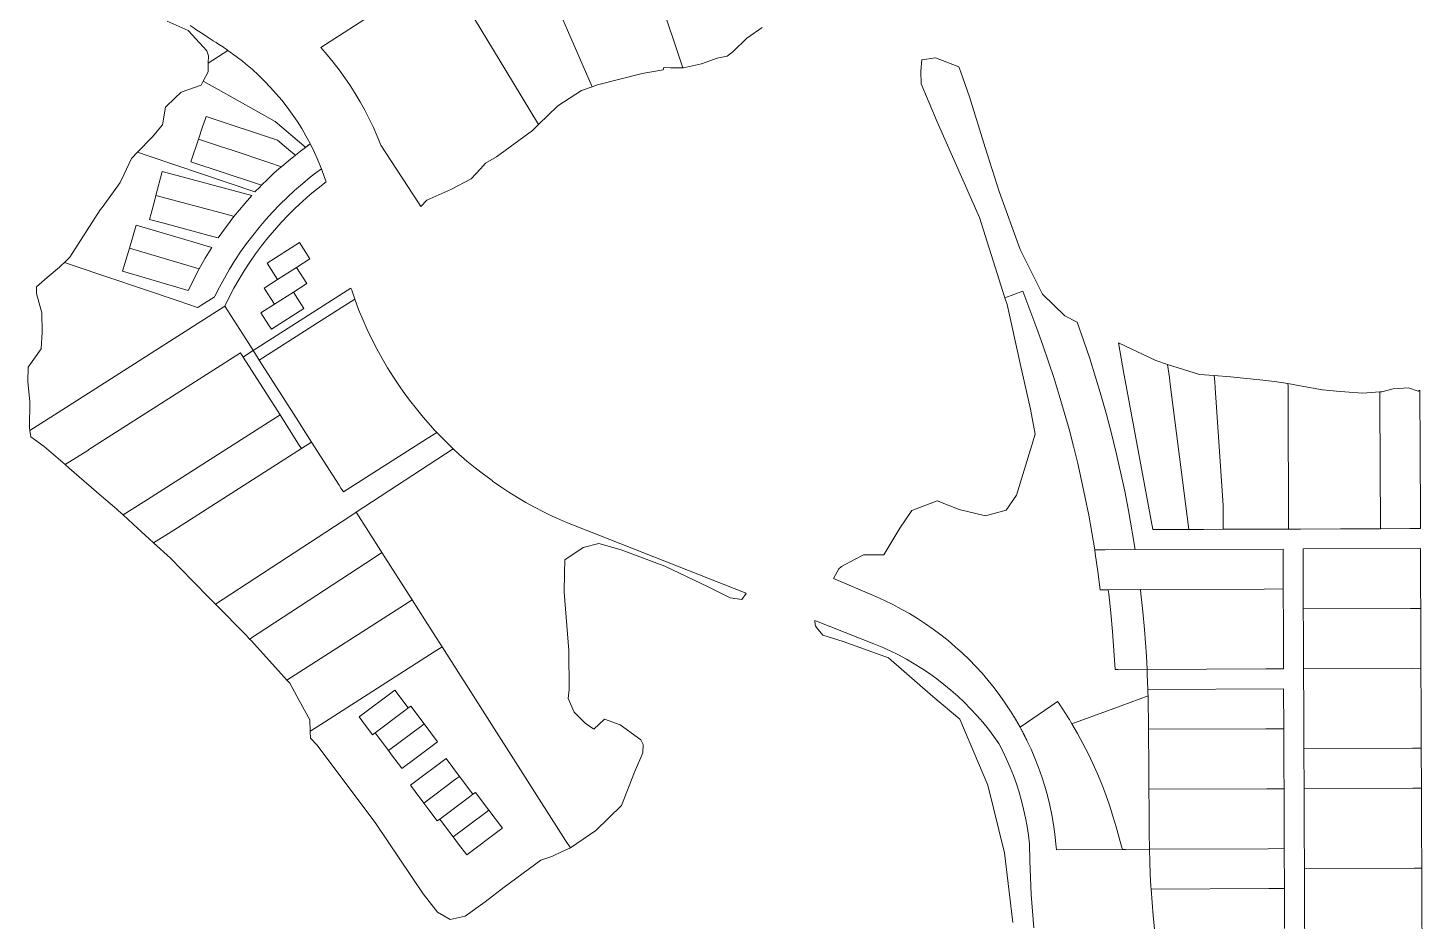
# Model space of a CAD drawing. Header units: feet. Extents: x 865220 to 2774701, y -2240498 to 961524.
# Drawn here: x 2770379 to 2772124, y 954807 to 955925 of the extents above; entities that cross this region are included whole.
import ezdxf

# ---------------------------------------------------------------- set-up
doc = ezdxf.new("R2010")
doc.units = ezdxf.units.FT
doc.header["$LTSCALE"] = 0.015
doc.header["$MEASUREMENT"] = 0
doc.layers.add('Parcels', color=7, linetype='Continuous', lineweight=0)

msp = doc.modelspace()

# ---------------------------------------------------------------- linework, layer by layer
at = {"layer": 'Parcels', "lineweight": 5, "ltscale": 100}
for p, q in [((2771054.6, 955922.4), (2770994.1, 956061.9)), ((2770900, 956000.7), (2770977.5, 955872.2)), ((2771198.7, 955875.2), (2771169.3, 955963.8)), ((2770817, 955946.7), (2770746, 955900.6)), ((2770553.8, 955933.6), (2770579.7, 955922.2)), ((2770579.7, 955922.2), (2770589.3, 955911.8)), ((2770587.4, 955924.8), (2770582.3, 955928.2)), ((2770589.6, 955923.4), (2770587.4, 955924.8)), ((2770592.8, 955921.3), (2770589.6, 955923.4)), ((2770596.2, 955919.1), (2770592.8, 955921.3)), ((2770599.4, 955917), (2770596.2, 955919.1)), ((2771085.3, 955851.7), (2771054.6, 955922.4)), ((2771280, 955913.5), (2771298.1, 955925.9)), ((2770589.3, 955911.8), (2770603.3, 955896.5)), ((2770603.5, 955914.3), (2770599.4, 955917)), ((2770607.6, 955911.6), (2770603.5, 955914.3)), ((2770611.3, 955909.2), (2770607.6, 955911.6)), ((2770614.8, 955907), (2770611.3, 955909.2)), ((2770619.2, 955904), (2770614.8, 955907)), ((2770623.9, 955901), (2770619.2, 955904)), ((2770625, 955900.3), (2770623.9, 955901)), ((2771261.3, 955895.5), (2771279.4, 955913)), ((2771279.4, 955913), (2771280, 955913.5)), ((2770603.3, 955896.5), (2770605.3, 955890.2)), ((2770605.1, 955881.2), (2770629.7, 955897.1)), ((2770629.7, 955897.1), (2770605.1, 955881.2)), ((2770605.3, 955890.2), (2770605.1, 955881.2)), ((2770627.3, 955898.8), (2770625, 955900.3)), ((2770627.4, 955898.7), (2770627.3, 955898.8)), ((2770627.9, 955898.4), (2770627.4, 955898.7)), ((2770628.4, 955898), (2770627.9, 955898.4)), ((2770628.5, 955897.9), (2770628.4, 955898)), ((2770628.4, 955898), (2770628.4, 955898)), ((2770628.6, 955897.9), (2770628.5, 955897.9)), ((2770628.7, 955897.8), (2770628.6, 955897.9)), ((2770628.8, 955897.8), (2770628.7, 955897.8)), ((2770628.8, 955897.7), (2770628.8, 955897.8)), ((2770628.8, 955897.8), (2770628.8, 955897.8)), ((2770628.9, 955897.7), (2770628.8, 955897.7)), ((2770628.9, 955897.6), (2770628.9, 955897.7)), ((2770628.9, 955897.7), (2770628.9, 955897.7)), ((2770629, 955897.6), (2770628.9, 955897.6)), ((2770629.4, 955897.4), (2770629, 955897.6)), ((2770629, 955897.6), (2770629, 955897.6)), ((2770629.7, 955897.1), (2770629.4, 955897.4)), ((2770629.7, 955897.1), (2770629.7, 955897.1)), ((2770640, 955889.7), (2770629.7, 955897.1)), ((2770647.8, 955883.6), (2770640, 955889.7)), ((2770651.7, 955880.4), (2770647.8, 955883.6)), ((2770746, 955900.6), (2770753.9, 955891.6)), ((2770753.9, 955891.6), (2770761.5, 955882.3)), ((2771222.2, 955880.5), (2771241.7, 955887.5)), ((2771241.7, 955887.5), (2771254.4, 955889.9)), ((2771254.4, 955889.9), (2771261.3, 955895.5)), ((2771497.9, 955885.2), (2771496.6, 955871.1)), ((2771514.8, 955888), (2771497.9, 955885.2)), ((2771529, 955882.4), (2771514.8, 955888)), ((2770604.9, 955870.2), (2770598.7, 955858.5)), ((2770605.1, 955881.2), (2770604.9, 955870.2)), ((2770659.9, 955873.5), (2770651.7, 955880.4)), ((2770667.8, 955866.2), (2770659.9, 955873.5)), ((2770675.6, 955858.7), (2770667.8, 955866.2)), ((2770761.5, 955882.3), (2770768.8, 955872.8)), ((2770768.8, 955872.8), (2770775.9, 955863)), ((2770977.5, 955872.2), (2771018.4, 955804.4)), ((2771092.1, 955854.1), (2771148, 955868.2)), ((2771148, 955868.2), (2771174.3, 955873)), ((2771174.3, 955873), (2771174.9, 955875.6)), ((2771174.9, 955875.6), (2771175.4, 955875.6)), ((2771175.4, 955875.6), (2771183.2, 955875.5)), ((2771183.2, 955875.5), (2771198.7, 955875.2)), ((2771198.7, 955875.2), (2771198.7, 955875.2)), ((2771198.7, 955875.2), (2771199.5, 955875.2)), ((2771199.5, 955875.2), (2771222.2, 955880.5)), ((2771496.6, 955871.1), (2771496.8, 955855.3)), ((2771543.9, 955876.5), (2771529, 955882.4)), ((2771546.4, 955870.1), (2771543.9, 955876.5)), ((2771557.4, 955839), (2771546.4, 955870.1)), ((2770596.1, 955853.6), (2770571, 955844.7)), ((2770598.7, 955858.5), (2770596.1, 955853.6)), ((2770617.4, 955848), (2770598.7, 955858.5)), ((2770683, 955850.9), (2770675.6, 955858.7)), ((2770690.2, 955842.9), (2770683, 955850.9)), ((2770775.9, 955863), (2770782.6, 955853.1)), ((2770782.6, 955853.1), (2770789, 955843)), ((2771072, 955847.1), (2771085.3, 955851.7)), ((2771085.3, 955851.7), (2771092.1, 955854.1)), ((2771085.3, 955851.7), (2771085.3, 955851.7)), ((2771496.8, 955855.3), (2771516.9, 955807.7)), ((2770563.6, 955837.8), (2770551.4, 955826.1)), ((2770570.7, 955844.6), (2770563.6, 955837.8)), ((2770571, 955844.7), (2770570.7, 955844.6)), ((2770617.4, 955848), (2770688.7, 955808.1)), ((2770697.1, 955834.7), (2770690.2, 955842.9)), ((2770703.8, 955826.2), (2770697.1, 955834.7)), ((2770789, 955843), (2770795.2, 955832.7)), ((2770795.2, 955832.7), (2770801, 955822.2)), ((2771042.3, 955827.7), (2771072, 955847.1)), ((2771577.2, 955775.6), (2771557.4, 955839)), ((2770551.4, 955826.1), (2770547.8, 955804.1)), ((2770602.3, 955814.6), (2770601, 955810.7)), ((2770691.7, 955784.9), (2770602.3, 955814.6)), ((2770602.3, 955814.6), (2770691.7, 955784.9)), ((2770710.1, 955817.5), (2770703.8, 955826.2)), ((2770716.1, 955808.6), (2770710.1, 955817.5)), ((2770801, 955822.2), (2770806.5, 955811.5)), ((2771018.4, 955804.4), (2771042.3, 955827.7)), ((2770547.8, 955804.1), (2770534.9, 955788.6)), ((2770597.9, 955801.5), (2770592.8, 955786.1)), ((2770592.8, 955786.1), (2770597.9, 955801.5)), ((2770601, 955810.7), (2770597.9, 955801.5)), ((2770597.9, 955801.5), (2770601, 955810.7)), ((2770724.7, 955777.7), (2770688.7, 955808.1)), ((2770688.7, 955808.1), (2770724.7, 955777.7)), ((2770721.9, 955799.5), (2770716.1, 955808.6)), ((2770727.3, 955790.2), (2770721.9, 955799.5)), ((2770806.5, 955811.5), (2770811.6, 955800.7)), ((2770811.6, 955800.7), (2770816.5, 955789.7)), ((2770965.5, 955764.1), (2771010.7, 955796.8)), ((2771010.7, 955796.8), (2771018.4, 955804.4)), ((2771018.4, 955804.4), (2771018.4, 955804.4)), ((2771516.9, 955807.7), (2771569.8, 955688.1)), ((2770534.9, 955788.6), (2770516.7, 955769.7)), ((2770592.8, 955786.1), (2770583.3, 955757.7)), ((2770621.6, 955776.6), (2770592.8, 955786.1)), ((2770708.3, 955770.8), (2770691.7, 955784.9)), ((2770691.7, 955784.9), (2770708.3, 955770.8)), ((2770732.7, 955780.1), (2770726.9, 955775.8)), ((2770732.4, 955780.7), (2770727.3, 955790.2)), ((2770729.8, 955778), (2770732.7, 955780.1)), ((2770732.7, 955780.1), (2770732.4, 955780.7)), ((2770736.3, 955772.9), (2770732.7, 955780.1)), ((2770732.7, 955780.1), (2770732.7, 955780.1)), ((2770816.5, 955789.7), (2770821, 955778.5)), ((2770509.1, 955761.8), (2770499.9, 955742.3)), ((2770516.7, 955769.7), (2770509.1, 955761.8)), ((2770516.7, 955769.7), (2770529.8, 955765.2)), ((2770663.5, 955720), (2770529.8, 955765.2)), ((2770635.1, 955772.1), (2770621.6, 955776.6)), ((2770635.1, 955772.1), (2770679.6, 955757.3)), ((2770705.3, 955759.1), (2770714, 955766)), ((2770714, 955766), (2770705.3, 955759.1)), ((2770708.3, 955770.8), (2770714, 955766)), ((2770714, 955766), (2770720.4, 955771)), ((2770714, 955766), (2770714, 955766)), ((2770726.9, 955775.8), (2770720.4, 955771)), ((2770726.9, 955775.8), (2770724.7, 955777.7)), ((2770724.7, 955777.7), (2770726.9, 955775.8)), ((2770726.9, 955775.8), (2770729.8, 955778)), ((2770726.9, 955775.8), (2770726.9, 955775.8)), ((2770739.7, 955765.7), (2770736.3, 955772.9)), ((2770740.1, 955764.8), (2770739.7, 955765.7)), ((2770743.5, 955757), (2770740.1, 955764.8)), ((2770821, 955778.5), (2770867.9, 955706.4)), ((2770951.7, 955755.9), (2770965.5, 955764.1)), ((2771594.6, 955720.7), (2771577.2, 955775.6)), ((2770547.5, 955745.5), (2770539.5, 955715.5)), ((2770539.5, 955715.5), (2770547.5, 955745.5)), ((2770659.4, 955715.5), (2770547.5, 955745.5)), ((2770547.5, 955745.5), (2770659.4, 955715.5)), ((2770665.5, 955730.4), (2770583.3, 955757.7)), ((2770696.6, 955751.6), (2770679.6, 955757.3)), ((2770679.6, 955757.3), (2770696.6, 955751.6)), ((2770687.6, 955743.7), (2770695.9, 955751.1)), ((2770696.6, 955751.6), (2770695.9, 955751.1)), ((2770696.9, 955751.9), (2770696.6, 955751.6)), ((2770696.6, 955751.6), (2770696.6, 955751.6)), ((2770705.3, 955759.1), (2770696.9, 955751.9)), ((2770746.7, 955749), (2770739.6, 955743.8)), ((2770746.7, 955749), (2770743.5, 955757)), ((2770747.2, 955747.5), (2770746.7, 955749)), ((2770746.7, 955749), (2770746.7, 955749)), ((2770749.8, 955740.5), (2770747.2, 955747.5)), ((2770934, 955736.3), (2770945.5, 955749)), ((2770945.5, 955749), (2770951.7, 955755.9)), ((2770491.9, 955727.6), (2770472.1, 955700.3)), ((2770494.8, 955731.6), (2770491.9, 955727.6)), ((2770499.9, 955742.3), (2770494.8, 955731.6)), ((2770671.6, 955728.3), (2770665.5, 955730.4)), ((2770671.6, 955728.3), (2770669.5, 955726.1)), ((2770679.5, 955736.1), (2770671.6, 955728.3)), ((2770687.6, 955743.7), (2770679.5, 955736.1)), ((2770713.1, 955721.8), (2770722.8, 955730.2)), ((2770732.7, 955738.4), (2770722.8, 955730.2)), ((2770739.6, 955743.8), (2770732.7, 955738.4)), ((2770732.7, 955738.4), (2770739.6, 955743.8)), ((2770742.5, 955724.8), (2770752.5, 955732.6)), ((2770752.2, 955733.4), (2770749.8, 955740.5)), ((2770752.5, 955732.6), (2770752.2, 955733.4)), ((2770908.6, 955723.2), (2770934, 955736.3)), ((2770539.5, 955715.5), (2770537.2, 955706.9)), ((2770633.8, 955690.3), (2770539.5, 955715.5)), ((2770539.5, 955715.5), (2770539.5, 955715.5)), ((2770651.3, 955706.1), (2770659.4, 955715.5)), ((2770659.4, 955715.5), (2770659.4, 955715.5)), ((2770669.5, 955726.1), (2770663.5, 955720)), ((2770703.7, 955713.1), (2770694.5, 955704.1)), ((2770713.1, 955721.8), (2770703.7, 955713.1)), ((2770703.7, 955713.1), (2770713.1, 955721.8)), ((2770723.2, 955708.4), (2770732.7, 955716.8)), ((2770732.7, 955716.8), (2770742.5, 955724.8)), ((2770870.9, 955701.8), (2770878.5, 955709.5)), ((2770878.5, 955709.5), (2770908.6, 955723.2)), ((2771621, 955647.8), (2771594.6, 955720.7)), ((2770470, 955697.4), (2770432, 955638.3)), ((2770472.1, 955700.3), (2770470, 955697.4)), ((2770533.5, 955693.1), (2770531.5, 955685.6)), ((2770531.5, 955685.6), (2770533.5, 955693.1)), ((2770537.2, 955706.9), (2770533.5, 955693.1)), ((2770637.1, 955689.4), (2770651.3, 955706.1)), ((2770651.3, 955706.1), (2770637.1, 955689.4)), ((2770685.6, 955694.8), (2770677, 955685.3)), ((2770677, 955685.3), (2770685.6, 955694.8)), ((2770685.6, 955694.8), (2770694.5, 955704.1)), ((2770704.9, 955690.9), (2770713.9, 955699.8)), ((2770713.9, 955699.8), (2770723.2, 955708.4)), ((2770867.9, 955706.4), (2770870.9, 955701.8)), ((2770514.8, 955678.4), (2770506.4, 955649.6)), ((2770571.4, 955661.7), (2770514.8, 955678.4)), ((2770531.5, 955685.6), (2770547.9, 955681.2)), ((2770547.9, 955681.2), (2770570.9, 955675)), ((2770570.9, 955675), (2770547.9, 955681.2)), ((2770609.1, 955664.8), (2770570.9, 955675)), ((2770617.3, 955662.6), (2770637.1, 955689.4)), ((2770633.8, 955690.3), (2770637.1, 955689.4)), ((2770637.1, 955689.4), (2770637.1, 955689.4)), ((2770668.7, 955675.5), (2770660.7, 955665.5)), ((2770660.7, 955665.5), (2770668.7, 955675.5)), ((2770677, 955685.3), (2770668.7, 955675.5)), ((2770687.8, 955672.2), (2770696.2, 955681.7)), ((2770696.2, 955681.7), (2770704.9, 955690.9)), ((2771569.8, 955688.1), (2771601.7, 955587.6)), ((2770571.4, 955661.7), (2770591.2, 955655.9)), ((2770609.1, 955664.8), (2770617.3, 955662.6)), ((2770617.3, 955662.6), (2770609.1, 955664.8)), ((2770652.9, 955655.3), (2770660.7, 955665.5)), ((2770671.8, 955652.6), (2770679.6, 955662.5)), ((2770719.3, 955656.7), (2770678.7, 955630.8)), ((2770679.6, 955662.5), (2770687.8, 955672.2)), ((2770732.3, 955636.3), (2770719.3, 955656.7)), ((2770506.4, 955649.6), (2770497.9, 955620.9)), ((2770497.9, 955620.9), (2770506.4, 955649.6)), ((2770506.4, 955649.6), (2770593.6, 955623.9)), ((2770506.4, 955649.6), (2770506.4, 955649.6)), ((2770599.3, 955653.5), (2770591.2, 955655.9)), ((2770591.2, 955655.9), (2770599.3, 955653.5)), ((2770609.3, 955650.5), (2770599.3, 955653.5)), ((2770599.3, 955653.5), (2770609.3, 955650.5)), ((2770609.3, 955650.5), (2770601.3, 955637)), ((2770609.3, 955650.5), (2770609.3, 955650.5)), ((2770645.5, 955644.8), (2770638.4, 955634.1)), ((2770652.9, 955655.3), (2770645.5, 955644.8)), ((2770657, 955632), (2770664.2, 955642.4)), ((2770664.2, 955642.4), (2770671.8, 955652.6)), ((2771648.8, 955592.2), (2771621, 955647.8)), ((2770419.1, 955625.9), (2770403.6, 955612.7)), ((2770421.6, 955628.4), (2770419.1, 955625.9)), ((2770425.2, 955631.8), (2770421.6, 955628.4)), ((2770432, 955638.3), (2770425.2, 955631.8)), ((2770436.1, 955628), (2770425.2, 955631.8)), ((2770425.2, 955631.8), (2770436.1, 955628)), ((2770567.3, 955583.6), (2770436.1, 955628)), ((2770436.1, 955628), (2770567.3, 955583.6)), ((2770579.8, 955596.7), (2770593.6, 955623.9)), ((2770593.6, 955623.9), (2770579.8, 955596.7)), ((2770601.3, 955637), (2770593.6, 955623.9)), ((2770593.6, 955623.9), (2770593.6, 955623.9)), ((2770631.6, 955623.2), (2770625.2, 955612.1)), ((2770625.2, 955612.1), (2770631.6, 955623.2)), ((2770631.6, 955623.2), (2770638.4, 955634.1)), ((2770650.1, 955621.4), (2770657, 955632)), ((2770678.7, 955630.8), (2770691.7, 955610.4)), ((2770715.4, 955625.6), (2770691.7, 955610.4)), ((2770691.7, 955610.4), (2770715.4, 955625.6)), ((2770715.4, 955625.6), (2770732.3, 955636.3)), ((2770728.5, 955605.2), (2770715.4, 955625.6)), ((2770732.3, 955636.3), (2770732.3, 955636.3)), ((2770403.6, 955612.7), (2770390.2, 955601.3)), ((2770579.8, 955596.7), (2770497.9, 955620.9)), ((2770625.2, 955612.1), (2770619, 955600.9)), ((2770619, 955600.9), (2770625.2, 955612.1)), ((2770637.2, 955599.6), (2770643.5, 955610.6)), ((2770643.5, 955610.6), (2770650.1, 955621.4)), ((2770691.7, 955610.4), (2770674.8, 955599.7)), ((2770711.6, 955594.4), (2770728.5, 955605.2)), ((2770728.5, 955605.2), (2770728.5, 955605.2)), ((2770390.2, 955601.3), (2770390, 955592.9)), ((2770390, 955592.9), (2770396.9, 955568.6)), ((2770612.5, 955588.3), (2770597, 955578.5)), ((2770597, 955578.5), (2770612.5, 955588.3)), ((2770612.8, 955588.5), (2770612.5, 955588.3)), ((2770612.8, 955588.5), (2770613.2, 955589.4)), ((2770613.2, 955589.4), (2770619, 955600.9)), ((2770625.8, 955577), (2770631.3, 955588.4)), ((2770631.3, 955588.4), (2770637.2, 955599.6)), ((2770783.6, 955599.5), (2770661.3, 955521.4)), ((2770674.8, 955599.7), (2770687.8, 955579.3)), ((2770711.6, 955594.4), (2770687.8, 955579.3)), ((2770687.8, 955579.3), (2770711.6, 955594.4)), ((2770721.6, 955578.8), (2770711.6, 955594.4)), ((2770783.6, 955599.4), (2770783.6, 955599.5)), ((2770784.5, 955596.9), (2770783.6, 955599.4)), ((2770785.3, 955594.4), (2770784.5, 955596.9)), ((2770788.3, 955585.8), (2770785.3, 955594.4)), ((2771624.3, 955595.9), (2771601.7, 955587.6)), ((2771601.7, 955587.6), (2771604.5, 955578.9)), ((2771624.3, 955595.9), (2771641.7, 955549.1)), ((2771676.7, 955564.9), (2771648.8, 955592.2)), ((2770431.2, 955452.8), (2770619.8, 955573.2)), ((2770619.8, 955573.2), (2770431.2, 955452.8)), ((2770567.3, 955583.6), (2770591.7, 955575.4)), ((2770592, 955575.3), (2770591.7, 955575.4)), ((2770591.7, 955575.4), (2770592, 955575.3)), ((2770597, 955578.5), (2770592, 955575.3)), ((2770592, 955575.3), (2770597, 955578.5)), ((2770619.8, 955573.2), (2770625.8, 955577)), ((2770625.8, 955577), (2770619.8, 955573.2)), ((2770625.8, 955577), (2770625.8, 955577)), ((2770652, 955535.9), (2770625.8, 955577)), ((2770687.8, 955579.3), (2770671, 955568.5)), ((2770684, 955548.1), (2770724.6, 955574)), ((2770724.6, 955574), (2770721.6, 955578.8)), ((2770724.6, 955574), (2770724.6, 955574)), ((2770746.1, 955558.9), (2770788.3, 955585.8)), ((2770788.3, 955585.8), (2770788.3, 955585.8)), ((2770793.1, 955573), (2770788.3, 955585.8)), ((2770788.3, 955585.8), (2770788.3, 955585.8)), ((2770798.3, 955560.4), (2770793.1, 955573)), ((2771604.5, 955578.9), (2771620.8, 955505.4)), ((2770396.9, 955568.6), (2770397.4, 955544.4)), ((2770668.8, 955509.6), (2770746.1, 955558.9)), ((2770671, 955568.5), (2770680.5, 955553.5)), ((2770680.5, 955553.5), (2770684, 955548.1)), ((2770803.8, 955547.9), (2770798.3, 955560.4)), ((2771692, 955557.1), (2771676.7, 955564.9)), ((2771700.1, 955534.3), (2771692, 955557.1)), ((2770397.4, 955544.4), (2770396, 955523.4)), ((2770655.7, 955530.1), (2770652, 955535.9)), ((2770809.7, 955535.6), (2770803.8, 955547.9)), ((2770816, 955523.5), (2770809.7, 955535.6)), ((2771641.7, 955549.1), (2771649.2, 955528.3)), ((2770396, 955523.4), (2770379.7, 955500.6)), ((2770645.4, 955518.4), (2770455.8, 955397.4)), ((2770455.8, 955397.4), (2770645.4, 955518.4)), ((2770648.6, 955513.3), (2770645.4, 955518.4)), ((2770645.4, 955518.4), (2770648.6, 955513.3)), ((2770654.2, 955516.9), (2770661.3, 955521.4)), ((2770661.3, 955521.4), (2770655.7, 955530.1)), ((2770655.7, 955530.1), (2770655.7, 955530.1)), ((2770661.3, 955521.4), (2770662.7, 955519)), ((2770662.7, 955519), (2770668.8, 955509.6)), ((2770822.5, 955511.5), (2770816, 955523.5)), ((2771656.4, 955507.5), (2771649.2, 955528.3)), ((2771707.8, 955511.3), (2771700.1, 955534.3)), ((2771790.5, 955508.8), (2771743.7, 955531)), ((2771743.7, 955531), (2771750.7, 955492.8)), ((2770379.7, 955500.6), (2770379.4, 955482.7)), ((2770648.6, 955513.3), (2770654.2, 955516.9)), ((2770691.1, 955446.7), (2770648.6, 955513.3)), ((2770648.6, 955513.3), (2770648.6, 955513.3)), ((2770668.8, 955509.6), (2770668.8, 955509.6)), ((2770668.8, 955509.6), (2770715, 955437.1)), ((2770829.4, 955499.8), (2770822.5, 955511.5)), ((2770836.7, 955488.2), (2770829.4, 955499.8)), ((2771620.8, 955505.4), (2771633.6, 955448.2)), ((2771663.3, 955486.5), (2771656.4, 955507.5)), ((2771715.2, 955488.1), (2771707.8, 955511.3)), ((2771805.3, 955504.1), (2771790.5, 955508.8)), ((2771807.5, 955487.5), (2771805.3, 955504.1)), ((2771805.3, 955504.1), (2771805.3, 955504.1)), ((2771845.3, 955491.5), (2771805.3, 955504.1)), ((2770379.4, 955482.7), (2770382, 955457.4)), ((2770844.2, 955476.8), (2770836.7, 955488.2)), ((2771669.8, 955465.5), (2771663.3, 955486.5)), ((2771722.2, 955464.9), (2771715.2, 955488.1)), ((2771750.7, 955492.8), (2771752.3, 955484)), ((2771752.3, 955484), (2771786.7, 955297.3)), ((2771808.5, 955479.4), (2771807.5, 955487.5)), ((2771863.7, 955490.2), (2771845.3, 955491.5)), ((2771884.1, 955488.7), (2771863.7, 955490.2)), ((2771863.7, 955490.2), (2771864.2, 955482.3)), ((2771864.2, 955482.3), (2771863.7, 955490.2)), ((2771863.7, 955490.2), (2771863.7, 955490.2)), ((2771864.2, 955482.3), (2771864.7, 955474.8)), ((2771864.7, 955474.8), (2771864.2, 955482.3)), ((2771920.9, 955484.8), (2771884.1, 955488.7)), ((2771939.1, 955482.9), (2771920.9, 955484.8)), ((2771955.9, 955480), (2771939.1, 955482.9)), ((2770848.9, 955470.2), (2770844.2, 955476.8)), ((2770857, 955459.2), (2770848.9, 955470.2)), ((2771669.8, 955465.5), (2771676.1, 955444.3)), ((2771728.8, 955441.2), (2771722.2, 955464.9)), ((2771831.7, 955297.5), (2771808.5, 955479.4)), ((2771874.7, 955327.6), (2771864.7, 955474.8)), ((2771956, 955477.3), (2771955.9, 955480)), ((2771955.9, 955480), (2771955.9, 955480)), ((2771971, 955477.3), (2771955.9, 955480)), ((2771956, 955472.4), (2771956, 955477.3)), ((2771956, 955477.3), (2771956, 955472.4)), ((2771956, 955467.3), (2771956, 955472.4)), ((2771956, 955472.4), (2771956, 955467.3)), ((2771956, 955467.3), (2771956, 955466)), ((2771956.7, 955298), (2771956, 955466)), ((2771956, 955466), (2771956.7, 955298)), ((2771999.2, 955472.4), (2771971, 955477.3)), ((2772021, 955470.3), (2771999.2, 955472.4)), ((2772027, 955469.8), (2772021, 955470.3)), ((2772049, 955468.3), (2772027, 955469.8)), ((2772071, 955469.8), (2772049, 955468.3)), ((2772073.2, 955469.9), (2772071, 955469.8)), ((2772071, 955469.8), (2772071, 955463.2)), ((2772071, 955469.8), (2772071, 955469.8)), ((2772087.4, 955473.4), (2772073.2, 955469.9)), ((2772106.8, 955474.6), (2772087.4, 955473.4)), ((2772118.8, 955470.7), (2772106.8, 955474.6)), ((2772121, 955471.8), (2772118.8, 955470.7)), ((2772121, 955458.6), (2772121, 955471.8)), ((2770382, 955457.4), (2770381.3, 955424.9)), ((2770431.2, 955452.8), (2770381.9, 955421.4)), ((2770865.4, 955448.4), (2770857, 955459.2)), ((2770874, 955437.9), (2770865.4, 955448.4)), ((2771633.6, 955448.2), (2771639.8, 955416.6)), ((2772071, 955463.2), (2772071, 955457.8)), ((2772071.7, 955298.4), (2772071, 955457.8)), ((2772121.2, 955410.1), (2772121, 955458.6)), ((2770524.5, 955332.2), (2770694.8, 955440.8)), ((2770694.8, 955440.8), (2770691.1, 955446.7)), ((2770702.4, 955428.9), (2770694.8, 955440.8)), ((2770715, 955437.1), (2770734.3, 955406.8)), ((2770883, 955427.6), (2770874, 955437.9)), ((2771682, 955423), (2771676.1, 955444.3)), ((2771735.1, 955417.4), (2771728.8, 955441.2)), ((2770381.3, 955424.9), (2770381.9, 955421.4)), ((2770381.9, 955421.4), (2770383.2, 955413.3)), ((2770383.2, 955413.3), (2770399.8, 955401.4)), ((2770718, 955404.4), (2770702.4, 955428.9)), ((2770702.4, 955428.9), (2770702.4, 955428.9)), ((2770877.6, 955410.4), (2770891, 955418.9)), ((2770887.7, 955422.4), (2770883, 955427.6)), ((2770889.4, 955420.7), (2770887.7, 955422.4)), ((2770891, 955418.9), (2770889.4, 955420.7)), ((2770900.1, 955409.6), (2770891, 955418.9)), ((2770891, 955418.9), (2770891, 955418.9)), ((2771639.8, 955416.6), (2771635.6, 955402.9)), ((2771687.5, 955401.7), (2771682, 955423)), ((2771741, 955393.6), (2771735.1, 955417.4)), ((2770399.8, 955401.4), (2770426.1, 955378.6)), ((2770454.2, 955396.4), (2770426.1, 955378.6)), ((2770455.8, 955397.4), (2770454.2, 955396.4)), ((2770721.7, 955398.7), (2770561.9, 955296.8)), ((2770721.7, 955398.7), (2770718, 955404.4)), ((2770734.3, 955406.7), (2770721.7, 955398.7)), ((2770734.3, 955406.8), (2770734.3, 955406.7)), ((2770734.3, 955406.7), (2770768.7, 955352.9)), ((2770774.1, 955344.4), (2770877.6, 955410.4)), ((2770790.2, 955319.2), (2770911.6, 955398.4)), ((2770909.4, 955400.5), (2770900.1, 955409.6)), ((2770911.6, 955398.4), (2770909.4, 955400.5)), ((2770911.6, 955398.4), (2770911.6, 955398.4)), ((2770918.7, 955391.8), (2770911.6, 955398.4)), ((2771635.6, 955402.9), (2771616.3, 955340.4)), ((2771687.5, 955401.7), (2771692.8, 955380.2)), ((2772121.6, 955298.6), (2772121.2, 955410.1)), ((2770426.1, 955378.6), (2770431, 955374.4)), ((2770928.7, 955383.1), (2770918.7, 955391.8)), ((2770938.9, 955374.6), (2770928.7, 955383.1)), ((2771692.8, 955380.2), (2771697.7, 955358.7)), ((2771746.5, 955369.6), (2771741, 955393.6)), ((2770431, 955374.4), (2770471.6, 955339.3)), ((2770949.4, 955366.5), (2770938.9, 955374.6)), ((2770960.1, 955358.6), (2770949.4, 955366.5)), ((2771751.6, 955345.5), (2771746.5, 955369.6)), ((2770771.1, 955349.1), (2770768.7, 955352.9)), ((2770774.1, 955344.4), (2770771.1, 955349.1)), ((2770774.1, 955344.4), (2770774.1, 955344.4)), ((2770774.1, 955344.4), (2770774.1, 955344.4)), ((2770960.7, 955358.1), (2770960.1, 955358.6)), ((2770970.9, 955351), (2770960.7, 955358.1)), ((2770981.3, 955344.2), (2770970.9, 955351)), ((2770991.8, 955337.6), (2770981.3, 955344.2)), ((2771697.7, 955358.7), (2771702.3, 955337.2)), ((2771756.3, 955321.4), (2771751.6, 955345.5)), ((2770471.6, 955339.3), (2770490.7, 955322.8)), ((2770524.5, 955332.2), (2770498.5, 955315.6)), ((2771002.5, 955331.3), (2770991.8, 955337.6)), ((2771013.4, 955325.3), (2771002.5, 955331.3)), ((2771024.4, 955319.6), (2771013.4, 955325.3)), ((2771517, 955333.4), (2771485.3, 955321.4)), ((2771544.6, 955322.4), (2771517, 955333.4)), ((2771616.3, 955340.4), (2771603.4, 955321.8)), ((2771706.6, 955315.5), (2771702.3, 955337.2)), ((2771874.7, 955327.6), (2771874.7, 955297.7)), ((2770490.7, 955322.8), (2770492.8, 955320.8)), ((2770492.8, 955320.8), (2770498.5, 955315.6)), ((2770498.5, 955315.6), (2770511.2, 955304)), ((2770782, 955313.9), (2770614, 955204)), ((2770614, 955204), (2770782, 955313.9)), ((2770790.2, 955319.2), (2770782, 955313.9)), ((2770782, 955313.9), (2770790.2, 955319.2)), ((2770821.1, 955270.7), (2770790.2, 955319.2)), ((2771035.5, 955314.2), (2771024.4, 955319.6)), ((2771041.2, 955311.5), (2771035.5, 955314.2)), ((2771052.5, 955306.6), (2771041.2, 955311.5)), ((2771485.3, 955321.4), (2771470.2, 955299.1)), ((2771577.6, 955314.4), (2771544.6, 955322.4)), ((2771603.4, 955321.8), (2771577.6, 955314.4)), ((2771706.6, 955315.5), (2771710.5, 955293.8)), ((2771706.6, 955315.5), (2771706.6, 955315.5)), ((2771760.6, 955297.2), (2771756.3, 955321.4)), ((2770511.2, 955304), (2770531.2, 955285.8)), ((2770536.7, 955280.7), (2770561.9, 955296.8)), ((2770561.9, 955296.8), (2770536.7, 955280.7)), ((2771064, 955301.9), (2771052.5, 955306.6)), ((2771276.6, 955218), (2771064, 955301.9)), ((2771064, 955301.9), (2771064, 955301.9)), ((2771470.2, 955299.1), (2771450.2, 955265.9)), ((2771714.1, 955272), (2771710.5, 955293.8)), ((2771761.5, 955291.9), (2771760.6, 955297.2)), ((2771764.6, 955272.2), (2771761.5, 955291.9)), ((2771786.7, 955297.3), (2771811.3, 955297.4)), ((2771811.3, 955297.4), (2771831.7, 955297.5)), ((2771831.7, 955297.5), (2771850.6, 955297.6)), ((2771850.6, 955297.6), (2771874.7, 955297.7)), ((2771874.7, 955297.7), (2771876.7, 955297.7)), ((2771876.7, 955297.7), (2771921.7, 955297.8)), ((2771921.7, 955297.8), (2771937.3, 955297.9)), ((2771937.3, 955297.9), (2771956.7, 955298)), ((2771956.7, 955298), (2771971.7, 955298)), ((2771971.7, 955298), (2772021.7, 955298.2)), ((2772021.7, 955298.2), (2772057.5, 955298.4)), ((2772057.5, 955298.4), (2772071.7, 955298.4)), ((2772071.7, 955298.4), (2772108.3, 955298.6)), ((2772071.7, 955298.4), (2772071.7, 955298.4)), ((2772108.3, 955298.6), (2772121.6, 955298.6)), ((2770531.2, 955285.8), (2770536.7, 955280.7)), ((2770536.7, 955280.7), (2770557.7, 955261.5)), ((2771051.1, 955259.3), (2771074, 955275.1)), ((2771074, 955275.1), (2771093.5, 955280)), ((2771093.5, 955280), (2771121.7, 955272.1)), ((2771949.8, 955273), (2771764.6, 955272.2)), ((2771950, 955223), (2771949.8, 955273)), ((2772121.7, 955273.6), (2771974.8, 955273.1)), ((2771974.8, 955273.1), (2771974.8, 955266.6)), ((2772121.9, 955223.6), (2772121.7, 955273.6)), ((2772121.7, 955273.6), (2772121.7, 955273.6)), ((2770557.7, 955261.5), (2770585.5, 955233.1)), ((2770656.8, 955160.3), (2770813, 955262.4)), ((2770822.4, 955268.6), (2770813, 955262.4)), ((2770813, 955262.4), (2770822.4, 955268.6)), ((2770822.4, 955268.6), (2770821.1, 955270.7)), ((2770821.1, 955270.7), (2770822.4, 955268.6)), ((2770822.4, 955268.6), (2770822.4, 955268.6)), ((2770822.4, 955268.6), (2770860.2, 955209.4)), ((2771050.8, 955242.6), (2771051.1, 955259.3)), ((2771121.7, 955272.1), (2771176.4, 955251.7)), ((2771414.5, 955260.2), (2771397.4, 955251.1)), ((2771425, 955265.8), (2771414.5, 955260.2)), ((2771447.9, 955265.9), (2771425, 955265.8)), ((2771450.2, 955265.9), (2771447.9, 955265.9)), ((2771714.1, 955272), (2771727.3, 955272.1)), ((2771714.1, 955272), (2771714.8, 955267.3)), ((2771718.1, 955244.7), (2771714.8, 955267.3)), ((2771764.6, 955272.2), (2771727.3, 955272.1)), ((2771764.6, 955272.2), (2771764.6, 955272.2)), ((2771974.8, 955266.6), (2771975, 955223.1)), ((2771050.4, 955218.9), (2771050.8, 955242.6)), ((2771176.4, 955251.7), (2771230.5, 955225.5)), ((2771393.9, 955248.4), (2771387.4, 955235.9)), ((2771396.7, 955250.5), (2771393.9, 955248.4)), ((2771397.4, 955251.1), (2771396.7, 955250.5)), ((2771718.1, 955244.7), (2771721, 955222)), ((2770585.5, 955233.1), (2770607.6, 955210.6)), ((2771230.5, 955225.5), (2771258, 955211.9)), ((2771387.4, 955235.9), (2771440.1, 955213.4)), ((2771731.1, 955222.1), (2771721, 955222)), ((2771771.3, 955222.2), (2771731.1, 955222.1)), ((2771731.1, 955222.1), (2771731.7, 955216.7)), ((2771731.7, 955216.7), (2771731.1, 955222.1)), ((2771771.3, 955222.2), (2771926.2, 955222.9)), ((2771771.9, 955216.9), (2771771.3, 955222.2)), ((2771771.3, 955222.2), (2771771.3, 955222.2)), ((2771771.3, 955222.2), (2771771.9, 955216.9)), ((2771950, 955223), (2771926.2, 955222.9)), ((2771950.2, 955173), (2771950, 955223)), ((2771950, 955223), (2771950, 955223)), ((2771975, 955223.1), (2771975.1, 955198.1)), ((2772122, 955198.6), (2772121.9, 955223.6)), ((2770607.6, 955210.6), (2770614, 955204)), ((2770614, 955204), (2770652.3, 955165)), ((2770850.4, 955203.1), (2770860.2, 955209.4)), ((2770876.2, 955184.3), (2770860.2, 955209.4)), ((2770860.2, 955209.4), (2770860.2, 955209.4)), ((2770860.2, 955209.4), (2770876.2, 955184.3)), ((2771056.3, 955145.8), (2771050.4, 955218.9)), ((2771258, 955211.9), (2771272.7, 955210)), ((2771272.7, 955210), (2771278.2, 955217.4)), ((2771278.2, 955217.4), (2771276.6, 955218)), ((2771440.1, 955213.4), (2771450.9, 955208.6)), ((2771450.9, 955208.6), (2771461.5, 955203.4)), ((2771461.5, 955203.4), (2771472, 955197.9)), ((2771734.2, 955193.2), (2771731.7, 955216.7)), ((2771774.3, 955194.6), (2771771.9, 955216.9)), ((2771771.9, 955216.9), (2771774.3, 955194.6)), ((2770850.4, 955203.1), (2770703.5, 955108.7)), ((2770703.5, 955108.7), (2770850.4, 955203.1)), ((2771472, 955197.9), (2771482.3, 955192.1)), ((2771482.3, 955192.1), (2771492.4, 955186)), ((2771492.4, 955186), (2771502.3, 955179.5)), ((2771736.4, 955169.6), (2771734.2, 955193.2)), ((2771776.3, 955172.3), (2771774.3, 955194.6)), ((2771774.3, 955194.6), (2771776.3, 955172.3)), ((2772109.4, 955198.6), (2771975.1, 955198.1)), ((2771975.1, 955198.1), (2771975.1, 955193.2)), ((2771975.1, 955193.2), (2771975.2, 955173.1)), ((2772122, 955198.6), (2772109.4, 955198.6)), ((2772122.1, 955173.6), (2772122, 955198.6)), ((2772122, 955198.6), (2772122, 955198.6)), ((2770897.7, 955150.6), (2770876.2, 955184.3)), ((2770876.2, 955184.3), (2770897.7, 955150.6)), ((2771365.9, 955182.7), (2771363.9, 955183.5)), ((2771363.9, 955183.5), (2771364.4, 955178)), ((2771364.4, 955178), (2771364.6, 955176.7)), ((2771364.6, 955176.7), (2771366, 955174.8)), ((2771437.7, 955154.4), (2771365.9, 955182.7)), ((2771366, 955174.8), (2771373.8, 955165)), ((2771502.3, 955179.5), (2771512, 955172.8)), ((2771512, 955172.8), (2771521.5, 955165.7)), ((2771738.2, 955146), (2771736.4, 955169.6)), ((2771777.6, 955155.7), (2771776.3, 955172.3)), ((2771776.3, 955172.3), (2771777.6, 955155.7)), ((2771950.4, 955123), (2771950.2, 955173)), ((2771975.2, 955173.1), (2771975.4, 955123.1)), ((2772122.3, 955123.7), (2772122.1, 955173.6)), ((2770652.3, 955165), (2770656.8, 955160.3)), ((2770656.8, 955160.3), (2770658.7, 955158.5)), ((2770658.7, 955158.5), (2770700.4, 955112.3)), ((2771373.8, 955165), (2771399.4, 955157.2)), ((2771399.4, 955157.2), (2771456.2, 955136.7)), ((2771448.1, 955150.1), (2771437.7, 955154.4)), ((2771521.5, 955165.7), (2771530.7, 955158.3)), ((2771530.7, 955158.3), (2771539.7, 955150.7)), ((2771778.7, 955139), (2771777.6, 955155.7)), ((2771777.6, 955155.7), (2771778.7, 955139)), ((2770887.6, 955144.1), (2770739.9, 955049.6)), ((2770887.6, 955144.1), (2770897.7, 955150.6)), ((2771052.2, 954908.3), (2770897.7, 955150.6)), ((2770897.7, 955150.6), (2770897.7, 955150.6)), ((2771056.5, 955097), (2771056.3, 955145.8)), ((2771458.4, 955145.4), (2771448.1, 955150.1)), ((2771456.2, 955136.7), (2771511.4, 955088.4)), ((2771468.6, 955140.4), (2771458.4, 955145.4)), ((2771478.6, 955135), (2771468.6, 955140.4)), ((2771488.4, 955129.4), (2771478.6, 955135)), ((2771539.7, 955150.7), (2771548.5, 955142.8)), ((2771548.5, 955142.8), (2771557, 955134.5)), ((2771557, 955134.5), (2771565.2, 955126.1)), ((2771739.5, 955122.3), (2771738.2, 955146)), ((2771778.7, 955139), (2771779.6, 955122.4)), ((2771498, 955123.4), (2771488.4, 955129.4)), ((2771507.4, 955117.1), (2771498, 955123.4)), ((2771516.5, 955110.5), (2771507.4, 955117.1)), ((2771565.2, 955126.1), (2771573.2, 955117.4)), ((2771573.2, 955117.4), (2771580.9, 955108.4)), ((2771743.5, 955122.3), (2771739.5, 955122.3)), ((2771743.5, 955122.3), (2771779.6, 955122.4)), ((2771779.6, 955122.4), (2771743.5, 955122.3)), ((2771779.6, 955122.3), (2771928.1, 955122.9)), ((2771779.6, 955122.3), (2771779.6, 955122.4)), ((2771779.9, 955116.4), (2771779.6, 955122.3)), ((2771780.6, 955097.3), (2771779.9, 955116.4)), ((2771928.1, 955122.9), (2771950.4, 955123)), ((2772110.3, 955123.6), (2771975.4, 955123.1)), ((2771975.4, 955123.1), (2771975.4, 955120)), ((2771975.4, 955120), (2771975.6, 955073.1)), ((2772122.3, 955123.7), (2772110.3, 955123.6)), ((2772122.5, 955073.7), (2772122.3, 955123.7)), ((2770700.4, 955112.3), (2770703.5, 955108.7)), ((2770703.5, 955108.7), (2770707, 955104.9)), ((2770707, 955104.9), (2770718.8, 955083.5)), ((2771525.5, 955103.5), (2771516.5, 955110.5)), ((2771534.2, 955096.3), (2771525.5, 955103.5)), ((2771580.9, 955108.4), (2771588.3, 955099.2)), ((2771588.3, 955099.2), (2771595.4, 955089.7)), ((2770718.8, 955083.5), (2770732.3, 955059.2)), ((2770793.8, 955063), (2770838.3, 955096.4)), ((2770855.1, 955074), (2770838.3, 955096.4)), ((2771055.2, 955086), (2771056.5, 955097)), ((2771062.8, 955068.6), (2771055.2, 955086)), ((2771511.4, 955088.4), (2771545.5, 955060)), ((2771542.7, 955088.9), (2771534.2, 955096.3)), ((2771550.9, 955081.1), (2771542.7, 955088.9)), ((2771558.9, 955073), (2771550.9, 955081.1)), ((2771595.4, 955089.7), (2771602.2, 955080.1)), ((2771667.7, 955082.1), (2771659.2, 955076.3)), ((2771659.2, 955076.3), (2771667.7, 955082.1)), ((2771667.7, 955082.1), (2771667.8, 955081.9)), ((2771669.9, 955078.8), (2771667.8, 955081.9)), ((2771667.8, 955081.9), (2771667.8, 955081.9)), ((2771667.8, 955081.9), (2771669.9, 955078.8)), ((2771780.8, 955089.1), (2771747, 955076.7)), ((2771747, 955076.7), (2771780.8, 955089.1)), ((2771950.5, 955098), (2771780.6, 955097.3)), ((2771780.6, 955097.3), (2771780.6, 955096.8)), ((2771780.6, 955096.8), (2771780.6, 955097.3)), ((2771780.6, 955096.8), (2771780.7, 955092.9)), ((2771780.7, 955092.9), (2771780.8, 955089.1)), ((2771781.1, 955075), (2771780.8, 955089.1)), ((2771950.7, 955048), (2771950.5, 955098)), ((2770851, 955070.9), (2770813.8, 955043)), ((2770813.8, 955043), (2770851, 955070.9)), ((2770852.1, 955071.7), (2770851, 955070.9)), ((2770851, 955070.9), (2770852.1, 955071.7)), ((2770855.1, 955074), (2770852.1, 955071.7)), ((2770855.1, 955074), (2770858.3, 955076.4)), ((2770855.1, 955074), (2770855.1, 955074)), ((2770875.1, 955054), (2770858.3, 955076.4)), ((2770858.3, 955076.4), (2770875.1, 955054)), ((2771076.7, 955055.2), (2771062.8, 955068.6)), ((2771566.6, 955064.7), (2771558.9, 955073)), ((2771574, 955056.2), (2771566.6, 955064.7)), ((2771602.2, 955080.1), (2771608.7, 955070.2)), ((2771608.7, 955070.2), (2771614.9, 955060.1)), ((2771659.2, 955076.3), (2771620.8, 955049.9)), ((2771670.1, 955078.5), (2771669.9, 955078.8)), ((2771669.9, 955078.8), (2771670.1, 955078.5)), ((2771670.4, 955078.2), (2771670.1, 955078.5)), ((2771670.1, 955078.5), (2771670.4, 955078.2)), ((2771670.4, 955078.2), (2771670.4, 955078.1)), ((2771671.4, 955076.6), (2771670.4, 955078.1)), ((2771670.4, 955078.1), (2771671.4, 955076.6)), ((2771672.4, 955075.1), (2771671.4, 955076.6)), ((2771671.4, 955076.6), (2771672.4, 955075.1)), ((2771672.5, 955075), (2771672.4, 955075.1)), ((2771672.4, 955075.1), (2771672.5, 955075)), ((2771672.9, 955074.3), (2771672.5, 955075)), ((2771673, 955074.3), (2771672.9, 955074.3)), ((2771672.9, 955074.3), (2771673, 955074.3)), ((2771673, 955074.3), (2771674.7, 955071.7)), ((2771674.7, 955071.7), (2771674.8, 955071.5)), ((2771674.9, 955071.4), (2771674.8, 955071.5)), ((2771674.8, 955071.5), (2771674.9, 955071.4)), ((2771675.5, 955070.4), (2771674.9, 955071.4)), ((2771674.9, 955071.4), (2771675.5, 955070.4)), ((2771676.8, 955068.4), (2771675.5, 955070.4)), ((2771675.5, 955070.4), (2771676.8, 955068.4)), ((2771676.9, 955068.2), (2771676.8, 955068.4)), ((2771676.8, 955068.4), (2771676.9, 955068.2)), ((2771678, 955066.6), (2771676.9, 955068.2)), ((2771676.9, 955068.2), (2771676.9, 955068.2)), ((2771676.9, 955068.2), (2771676.9, 955068.2)), ((2771676.9, 955068.2), (2771678, 955066.6)), ((2771678, 955066.6), (2771678.5, 955065.8)), ((2771678.7, 955065.3), (2771678.5, 955065.8)), ((2771678.5, 955065.8), (2771678.7, 955065.3)), ((2771679.1, 955064.7), (2771678.7, 955065.3)), ((2771678.7, 955065.3), (2771679.1, 955064.7)), ((2771680.4, 955062.7), (2771679.1, 955064.7)), ((2771747, 955076.7), (2771685.6, 955054.2)), ((2771781.1, 955075), (2771781.3, 955060.9)), ((2771975.6, 955073.1), (2771975.8, 955023.1)), ((2772122.7, 955023.7), (2772122.5, 955073.7)), ((2770732.3, 955059.2), (2770732.7, 955044.9)), ((2770732.7, 955044.9), (2770739.9, 955049.6)), ((2770793.8, 955063), (2770797.1, 955058.5)), ((2770810.6, 955040.6), (2770797.1, 955058.5)), ((2770830.6, 955020.6), (2770871.1, 955051)), ((2770875.1, 955054), (2770871.1, 955051)), ((2770875.1, 955054), (2770875.1, 955054)), ((2770875.1, 955054), (2770891.9, 955031.6)), ((2771087.6, 955047.7), (2771076.7, 955055.2)), ((2771100.9, 955060), (2771087.6, 955047.7)), ((2771120.2, 955052.8), (2771100.9, 955060)), ((2771146.1, 955034), (2771120.2, 955052.8)), ((2771545.5, 955060), (2771580.2, 954977.5)), ((2771581.2, 955047.4), (2771574, 955056.2)), ((2771588, 955038.4), (2771581.2, 955047.4)), ((2771614.9, 955060.1), (2771620.8, 955049.9)), ((2771620.8, 955049.9), (2771622.1, 955047.4)), ((2771622.1, 955047.4), (2771622.3, 955047.1)), ((2771622.3, 955047.1), (2771622.5, 955046.7)), ((2771622.5, 955046.7), (2771623.5, 955044.9)), ((2771680.7, 955062.2), (2771680.4, 955062.7)), ((2771680.4, 955062.7), (2771680.7, 955062.2)), ((2771681.3, 955061.2), (2771680.7, 955062.2)), ((2771682.1, 955059.9), (2771681.3, 955061.2)), ((2771682.4, 955059.5), (2771682.1, 955059.9)), ((2771682.1, 955059.9), (2771682.4, 955059.5)), ((2771683.8, 955057.2), (2771682.4, 955059.5)), ((2771682.4, 955059.5), (2771683.8, 955057.2)), ((2771683.9, 955057), (2771683.8, 955057.2)), ((2771683.8, 955057.2), (2771683.9, 955057)), ((2771683.9, 955057), (2771684, 955056.9)), ((2771685.6, 955054.2), (2771684, 955056.9)), ((2771684, 955056.9), (2771685.6, 955054.2)), ((2771685.6, 955054.2), (2771692.7, 955042)), ((2771781.3, 955060.9), (2771781.4, 955048.4)), ((2771781.4, 955047.3), (2771781.4, 955048.4)), ((2771781.4, 955048.4), (2771781.4, 955047.3)), ((2771781.4, 955047.3), (2771928, 955047.9)), ((2771781.4, 955047.3), (2771781.4, 955047.3)), ((2771781.4, 955047.3), (2771781.8, 954997.3)), ((2771928, 955047.9), (2771950.7, 955048)), ((2771950.9, 954998), (2771950.7, 955048)), ((2771950.7, 955048), (2771950.7, 955048)), ((2770732.7, 955044.9), (2770732.7, 955044.3)), ((2770732.7, 955044.3), (2770732.9, 955036.1)), ((2770732.9, 955036.1), (2770741.1, 955027.5)), ((2770810.6, 955040.6), (2770813.8, 955043)), ((2770817.7, 955037.8), (2770813.8, 955043)), ((2770817.7, 955037.8), (2770830.6, 955020.6)), ((2770830.6, 955020.6), (2770817.7, 955037.8)), ((2770888.4, 955029), (2770863.4, 955010.2)), ((2770888.4, 955029), (2770888.7, 955029.2)), ((2770888.7, 955029.2), (2770891.9, 955031.6)), ((2770891.9, 955031.6), (2770888.7, 955029.2)), ((2770891.9, 955031.6), (2770891.9, 955031.6)), ((2771149.1, 955028.1), (2771146.1, 955034)), ((2771594.2, 955029.6), (2771588, 955038.4)), ((2771599.2, 955019.8), (2771594.2, 955029.6)), ((2771623.5, 955044.9), (2771624.1, 955043.6)), ((2771624.1, 955043.6), (2771624.2, 955043.4)), ((2771624.2, 955043.4), (2771624.8, 955042.4)), ((2771624.8, 955042.4), (2771625.9, 955040.2)), ((2771625.9, 955040.2), (2771626, 955040.1)), ((2771626, 955040.1), (2771627, 955038)), ((2771627, 955038), (2771627.6, 955036.9)), ((2771627.6, 955036.9), (2771627.7, 955036.8)), ((2771627.7, 955036.8), (2771628.1, 955035.9)), ((2771628.1, 955035.9), (2771629.2, 955033.7)), ((2771629.2, 955033.7), (2771629.3, 955033.5)), ((2771629.3, 955033.5), (2771634.5, 955022.4)), ((2771692.7, 955042), (2771699.4, 955029.7)), ((2771705.8, 955017.1), (2771699.4, 955029.7)), ((2770741.1, 955027.5), (2770814.8, 954929.3)), ((2770830.6, 955020.6), (2770834.4, 955015.5)), ((2770834.4, 955015.5), (2770830.6, 955020.6)), ((2770834.4, 955015.5), (2770846.8, 954999)), ((2771138.5, 954993.7), (2771148.9, 955017.7)), ((2771148.9, 955017.7), (2771149.1, 955028.1)), ((2771603.9, 955009.8), (2771599.2, 955019.8)), ((2771634.5, 955022.4), (2771639.3, 955011.1)), ((2771711.8, 955004.4), (2771705.8, 955017.1)), ((2772111.6, 955023.6), (2771975.8, 955023.1)), ((2771975.8, 955023.1), (2771975.8, 955020.7)), ((2771975.8, 955020.7), (2771976, 954973.1)), ((2772111.6, 955023.6), (2772122.7, 955023.7)), ((2772122.7, 955023.7), (2772122.7, 955023.7)), ((2772122.9, 954973.7), (2772122.7, 955023.7)), ((2770846.8, 954999), (2770847.4, 954998.2)), ((2770847.4, 954998.2), (2770846.8, 954999)), ((2770847.4, 954998.2), (2770863.4, 955010.2)), ((2770863.4, 955010.2), (2770847.4, 954998.2)), ((2770902.5, 955010.8), (2770861.2, 954979.8)), ((2770861.2, 954979.8), (2770902.5, 955010.8)), ((2770902.5, 955010.8), (2770919.3, 954988.4)), ((2771608.3, 954999.7), (2771603.9, 955009.8)), ((2771612.4, 954989.4), (2771608.3, 954999.7)), ((2771639.3, 955011.1), (2771643.8, 954999.6)), ((2771643.8, 954999.6), (2771647.9, 954988)), ((2771717.5, 954991.6), (2771711.8, 955004.4)), ((2771781.8, 954997.3), (2771781.9, 954972.6)), ((2771951, 954973), (2771950.9, 954998)), ((2770861.2, 954979.8), (2770858, 954977.4)), ((2770858, 954977.4), (2770861.2, 954979.8)), ((2770858, 954977.4), (2770864, 954969.4)), ((2770864, 954969.4), (2770858, 954977.4)), ((2770914.5, 954984.8), (2770874.8, 954955)), ((2770874.8, 954955), (2770914.5, 954984.8)), ((2770914.5, 954984.8), (2770919.3, 954988.4)), ((2770919.3, 954988.4), (2770936.1, 954966)), ((2770919.3, 954988.4), (2770919.3, 954988.4)), ((2771122, 954952), (2771138.5, 954993.7)), ((2771580.2, 954977.5), (2771601.2, 954892.6)), ((2771616.1, 954979.1), (2771612.4, 954989.4)), ((2771619.5, 954968.6), (2771616.1, 954979.1)), ((2771647.9, 954988), (2771651.6, 954976.2)), ((2771717.5, 954991.6), (2771722.9, 954978.6)), ((2771722.9, 954978.6), (2771727.9, 954965.5)), ((2770864, 954969.4), (2770874.8, 954955)), ((2770894.8, 954935), (2770932, 954962.9)), ((2770936.1, 954966), (2770932, 954962.9)), ((2770936.1, 954966), (2770939.3, 954968.4)), ((2770936.1, 954966), (2770936.1, 954966)), ((2770939.3, 954968.4), (2770956.1, 954946)), ((2771622.5, 954958), (2771619.5, 954968.6)), ((2771651.6, 954976.2), (2771654.9, 954964.4)), ((2771654.9, 954964.4), (2771657.9, 954952.4)), ((2771727.9, 954965.5), (2771732.6, 954952.2)), ((2771781.9, 954972.3), (2771929.6, 954972.9)), ((2771781.9, 954972.3), (2771781.9, 954972.6)), ((2771781.9, 954972.3), (2771782.1, 954947.3)), ((2771929.6, 954972.9), (2771951, 954973)), ((2771951.1, 954948), (2771951, 954973)), ((2771951, 954973), (2771951, 954973)), ((2772112.3, 954973.6), (2771976, 954973.1)), ((2771976, 954973.1), (2771976, 954968.7)), ((2771976, 954968.7), (2771976.2, 954923.1)), ((2772122.9, 954973.7), (2772112.3, 954973.6)), ((2772123.1, 954923.7), (2772122.9, 954973.7)), ((2772122.9, 954973.7), (2772122.9, 954973.7)), ((2770874.8, 954955), (2770881.2, 954946.5)), ((2770881.2, 954946.5), (2770891.6, 954932.6)), ((2770911.6, 954912.6), (2770952.5, 954943.3)), ((2770956.1, 954946), (2770952.5, 954943.3)), ((2770952.5, 954943.3), (2770956.1, 954946)), ((2770973, 954923.6), (2770956.1, 954946)), ((2770956.1, 954946), (2770956.1, 954946)), ((2770956.1, 954946), (2770973, 954923.6)), ((2771089.9, 954920.6), (2771122, 954952)), ((2771625.2, 954947.3), (2771622.5, 954958)), ((2771627.5, 954936.5), (2771625.2, 954947.3)), ((2771657.9, 954952.4), (2771660.4, 954940.4)), ((2771732.6, 954952.2), (2771736.9, 954938.8)), ((2771782.1, 954947.3), (2771782.4, 954909.5)), ((2771951.3, 954898), (2771951.1, 954948)), ((2770814.8, 954929.3), (2770873.8, 954841.2)), ((2770894.8, 954935), (2770891.6, 954932.6)), ((2770894.8, 954935), (2770902, 954925.4)), ((2770902, 954925.4), (2770911.6, 954912.6)), ((2771629.5, 954925.6), (2771627.5, 954936.5)), ((2771631.2, 954914.7), (2771629.5, 954925.6)), ((2771660.4, 954940.4), (2771662.5, 954928.3)), ((2771662.5, 954928.3), (2771664.3, 954916.1)), ((2771736.9, 954938.8), (2771740.9, 954925.3)), ((2771747.2, 954902.5), (2771740.9, 954925.3)), ((2770918.3, 954903.7), (2770911.6, 954912.6)), ((2770928.4, 954890.2), (2770970.5, 954921.8)), ((2770973, 954923.6), (2770970.5, 954921.8)), ((2770973, 954923.6), (2770973, 954923.6)), ((2771052.2, 954908.3), (2771058.1, 954899.1)), ((2771058.1, 954899.1), (2771089.9, 954920.6)), ((2771632.5, 954903.8), (2771631.2, 954914.7)), ((2771664.3, 954916.1), (2771665.6, 954903.9)), ((2771782.5, 954905.9), (2771782.4, 954909.5)), ((2771976.2, 954923.1), (2771976.4, 954873.1)), ((2772123.3, 954873.7), (2772123.1, 954923.7)), ((2770918.3, 954903.7), (2770928.4, 954890.2)), ((2771034.8, 954888.1), (2771047.9, 954894.2)), ((2771047.9, 954894.2), (2771057.5, 954898.7)), ((2771057.5, 954898.7), (2771058.1, 954899.1)), ((2771058.1, 954899.1), (2771058.1, 954899.1)), ((2771601.2, 954892.6), (2771611.6, 954805.3)), ((2771632.9, 954882.7), (2771632.5, 954903.8)), ((2771665.6, 954903.9), (2771666.2, 954896.5)), ((2771666.2, 954896.5), (2771748.8, 954897)), ((2771748.8, 954897), (2771747.2, 954902.5)), ((2771748.8, 954897), (2771753, 954897)), ((2771753, 954897), (2771782.6, 954897.2)), ((2771782.5, 954902.2), (2771782.5, 954905.9)), ((2771782.5, 954897.3), (2771782.5, 954902.2)), ((2771782.5, 954897.3), (2771931, 954897.9)), ((2771782.5, 954897.3), (2771782.6, 954897.2)), ((2771782.6, 954897.2), (2771782.9, 954881.6)), ((2771951.3, 954898), (2771931, 954897.9)), ((2771951.5, 954848), (2771951.3, 954898)), ((2771951.3, 954898), (2771951.3, 954898)), ((2770975.3, 954849.8), (2771021, 954883.6)), ((2771021, 954883.6), (2771034.8, 954888.1)), ((2771633.6, 954861.7), (2771632.9, 954882.7)), ((2771782.9, 954881.6), (2771783.6, 954866)), ((2772113.8, 954873.6), (2771976.4, 954873.1)), ((2771976.4, 954873.1), (2771976.4, 954868.2)), ((2772123.3, 954873.7), (2772113.8, 954873.6)), ((2772123.5, 954823.7), (2772123.3, 954873.7)), ((2772123.3, 954873.7), (2772123.3, 954873.7)), ((2771634.7, 954840.7), (2771633.6, 954861.7)), ((2771783.6, 954866), (2771784.4, 954850.5)), ((2771976.4, 954868.2), (2771976.6, 954823.1)), ((2770873.8, 954841.2), (2770891.8, 954818.3)), ((2770951.3, 954831.4), (2770975.3, 954849.8)), ((2771636.2, 954819.7), (2771634.7, 954840.7)), ((2771784.4, 954850.5), (2771784.6, 954847.3)), ((2771932, 954847.9), (2771784.6, 954847.3)), ((2771784.6, 954847.3), (2771785.8, 954830.7)), ((2771951.5, 954848), (2771932, 954847.9)), ((2771951.7, 954798), (2771951.5, 954848)), ((2771951.5, 954848), (2771951.5, 954848)), ((2770926.3, 954813.5), (2770951.3, 954831.4)), ((2771638, 954798.8), (2771636.2, 954819.7)), ((2771785.8, 954830.7), (2771787.3, 954814)), ((2771976.6, 954823.1), (2771976.8, 954773.1)), ((2772123.7, 954773.7), (2772123.5, 954823.7)), ((2770891.8, 954818.3), (2770907.9, 954809.1)), ((2770907.9, 954809.1), (2770926.3, 954813.5)), ((2771787.3, 954814), (2771789, 954797.4))]:
    msp.add_line(p, q, dxfattribs=at)

doc.saveas('drawing.dxf')
